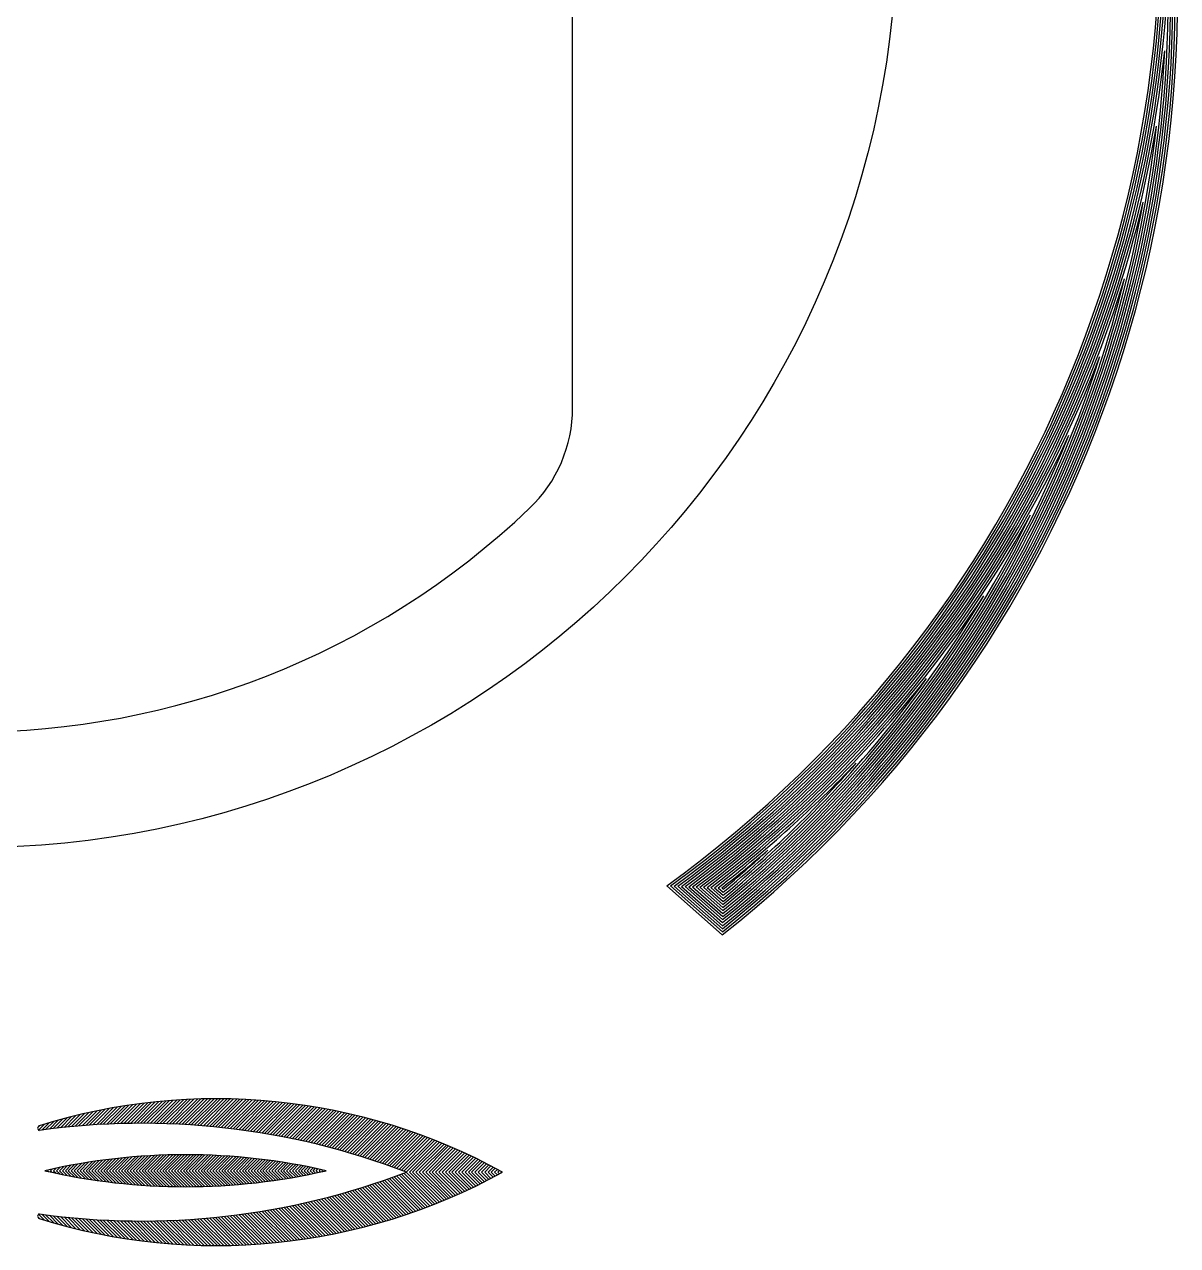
# Model space of a CAD drawing. Header units: millimetres. Extents: x 45003 to 46969, y 6653 to 6979.
# Drawn here: x 45029.22452 to 45029.2494, y 6711.15422 to 6711.18057 of the extents above; entities that cross this region are included whole.
import ezdxf

# ---------------------------------------------------------------- set-up
doc = ezdxf.new("R2010")
doc.units = ezdxf.units.MM
doc.layers.add('ARQ-EQ-COZ', color=1, linetype='Continuous')

msp = doc.modelspace()

# ---------------------------------------------------------------- linework, layer by layer
at = {"layer": 'ARQ-EQ-COZ'}
for p, q in [((45029.23634509629, 6711.172301398027), (45029.23634509629, 6711.193301398028)), ((45029.23837659159, 6711.161985091178), (45029.23957325101, 6711.160925819434)), ((45029.23845644786, 6711.161981178197), (45029.23957506881, 6711.160990985384)), ((45029.23853618837, 6711.161977367684), (45029.23957683485, 6711.161056197144)), ((45029.23861581398, 6711.161973658881), (45029.23957854888, 6711.161121454946)), ((45029.23869532553, 6711.161970051046), (45029.23958021063, 6711.161186759015)), ((45029.23877472385, 6711.161966543424), (45029.23958181986, 6711.161252109586)), ((45029.23885400979, 6711.1619631353), (45029.23958337629, 6711.16131750689)), ((45029.23893318414, 6711.161959825947), (45029.23958487965, 6711.161382951167)), ((45029.23901224772, 6711.161956614652), (45029.23958632968, 6711.161448442651)), ((45029.23909120132, 6711.161953500702), (45029.23958772612, 6711.161513981589)), ((45029.23917004572, 6711.161950483413), (45029.23958906867, 6711.161579568206)), ((45029.23924878171, 6711.161947562095), (45029.23959035709, 6711.161645202764)), ((45029.23932741005, 6711.161944736062), (45029.23959159107, 6711.161710885496)), ((45029.2394059315, 6711.161942004645), (45029.23959277034, 6711.161776616657)), ((45029.23948434682, 6711.161939367191), (45029.23959389463, 6711.161842396495)), ((45029.23956265674, 6711.161936823021), (45029.23959496363, 6711.161908225256)), ((45029.22741721713, 6711.157326392077), (45029.22694722562, 6711.156856400555)), ((45029.22749528773, 6711.157333751999), (45029.22701823533, 6711.156856699597)), ((45029.22757283213, 6711.157340585717), (45029.22708893035, 6711.156856683931)), ((45029.22764986163, 6711.157346904544), (45029.2271593148, 6711.156856357714)), ((45029.22772638711, 6711.157352719344), (45029.22722939275, 6711.156855724982)), ((45029.22780241899, 6711.157358040543), (45029.22729916812, 6711.156854789672)), ((45029.22787796731, 6711.157362878182), (45029.22736864474, 6711.156853555612)), ((45029.2279530417, 6711.157367241901), (45029.22743782634, 6711.15685202654)), ((45029.22802765145, 6711.15737114097), (45029.22750671658, 6711.156850206103)), ((45029.2281018055, 6711.157374584339), (45029.227575319, 6711.15684809785)), ((45029.22817551244, 6711.157377580607), (45029.22764363708, 6711.156845705246)), ((45029.22824878059, 6711.157380138077), (45029.22771167419, 6711.156843031681)), ((45029.22832161793, 6711.157382264738), (45029.22777943363, 6711.156840080444)), ((45029.22839403219, 6711.157383968316), (45029.22784691863, 6711.156836854757)), ((45029.22846603082, 6711.15738525627), (45029.22791413232, 6711.156833357779)), ((45029.22853762101, 6711.157386135787), (45029.22798107778, 6711.156829592558)), ((45029.22860880973, 6711.157386613832), (45029.22804775802, 6711.156825562114)), ((45029.2286796037, 6711.15738669712), (45029.22811417594, 6711.156821269365)), ((45029.22875000942, 6711.157386392156), (45029.22818033444, 6711.156816717176)), ((45029.22882003317, 6711.15738570524), (45029.22824623629, 6711.15681190835)), ((45029.22888968106, 6711.157384642448), (45029.22831188423, 6711.156806845615)), ((45029.22895895898, 6711.157383209681), (45029.22837728095, 6711.156801531656)), ((45029.22902787264, 6711.157381412665), (45029.22844242905, 6711.156795969077)), ((45029.22909642757, 6711.157379256922), (45029.22850733109, 6711.15679016044)), ((45029.22916462915, 6711.157376747823), (45029.22857198958, 6711.156784108248)), ((45029.22923248258, 6711.157373890569), (45029.22863640696, 6711.156777814952)), ((45029.2292999929, 6711.157370690225), (45029.22870058563, 6711.156771282939)), ((45029.22936716504, 6711.157367151672), (45029.22876452793, 6711.156764514567)), ((45029.22943400373, 6711.157363279684), (45029.22882823616, 6711.15675751212)), ((45029.2295005136, 6711.157359078873), (45029.22889171257, 6711.156750277846)), ((45029.22956669913, 6711.157354553737), (45029.22895495936, 6711.156742813958)), ((45029.2296325647, 6711.157349708626), (45029.22901797867, 6711.156735122594)), ((45029.22969811454, 6711.157344547789), (45029.22908077262, 6711.156727205872)), ((45029.22976335278, 6711.157339075345), (45029.2291433433, 6711.156719065865)), ((45029.22982828341, 6711.157333295302), (45029.2292056927, 6711.156710704597)), ((45029.22989291036, 6711.157327211561), (45029.22926782283, 6711.156702124045)), ((45029.22581432407, 6711.157067001896), (45029.22553178285, 6711.156784460688)), ((45029.22590542304, 6711.157087390185), (45029.22560973938, 6711.15679170653)), ((45029.22599563953, 6711.157106896001), (45029.225687275, 6711.15679853148)), ((45029.22608500264, 6711.157125548435), (45029.225764397, 6711.1568049428)), ((45029.22617353978, 6711.157143374902), (45029.22584111241, 6711.156810947524)), ((45029.22626127682, 6711.157160401254), (45029.22591742803, 6711.156816552478)), ((45029.22634823816, 6711.157176651924), (45029.22599335048, 6711.156821764246)), ((45029.22643444691, 6711.157192149997), (45029.22606888615, 6711.156826589232)), ((45029.22651992495, 6711.157206917346), (45029.22614404122, 6711.15683103362)), ((45029.22660469299, 6711.157220974722), (45029.2262188217, 6711.156835103427)), ((45029.22668877074, 6711.157234341791), (45029.22629323342, 6711.156838804466)), ((45029.22677217689, 6711.157247037253), (45029.22636728203, 6711.156842142399)), ((45029.22685492922, 6711.157259078912), (45029.22644097303, 6711.156845122719)), ((45029.22693704467, 6711.157270483684), (45029.22651431173, 6711.156847750736)), ((45029.22701853939, 6711.157281267716), (45029.2265873033, 6711.15685003164)), ((45029.22709942875, 6711.157291446402), (45029.22665995279, 6711.156851970457)), ((45029.22717972747, 6711.157301034448), (45029.22673226509, 6711.15685357207)), ((45029.22725944957, 6711.157310045882), (45029.22680424493, 6711.15685484123)), ((45029.22733860851, 6711.157318494134), (45029.22687589694, 6711.156855782564)), ((45029.2299572374, 6711.157320827927), (45029.22932973563, 6711.156693326168)), ((45029.23002126823, 6711.157314148089), (45029.22939143301, 6711.156684312865)), ((45029.23008500646, 6711.15730717564), (45029.22945291683, 6711.156675086012)), ((45029.23014845559, 6711.157299914089), (45029.22951418893, 6711.156665647436)), ((45029.23021161903, 6711.157292366855), (45029.22957525112, 6711.156655998941)), ((45029.23027450011, 6711.157284537255), (45029.22963610515, 6711.156646142289)), ((45029.23033710207, 6711.157276428535), (45029.22969675274, 6711.15663607921)), ((45029.23039942807, 6711.157268043852), (45029.22975719562, 6711.156625811401)), ((45029.23046148119, 6711.157259386292), (45029.22981743541, 6711.156615340527)), ((45029.23052326443, 6711.157250458859), (45029.22987747379, 6711.156604668217)), ((45029.23058478074, 6711.157241264486), (45029.22993731232, 6711.156593796081)), ((45029.23064603296, 6711.157231806033), (45029.22999695261, 6711.15658272569)), ((45029.23070702389, 6711.157222086284), (45029.23005639619, 6711.156571458586)), ((45029.23076775625, 6711.157212107971), (45029.23011564457, 6711.15655999629)), ((45029.23082823271, 6711.157201873747), (45029.23017469925, 6711.156548340286)), ((45029.23088845586, 6711.157191386218), (45029.23023356167, 6711.156536492036)), ((45029.23094842823, 6711.157180647916), (45029.23029223329, 6711.156524452975)), ((45029.23100815231, 6711.157169661315), (45029.23035071551, 6711.156512224513)), ((45029.23106763051, 6711.157158428844), (45029.23040900971, 6711.15649980804)), ((45029.23112686521, 6711.157146952854), (45029.23046711726, 6711.15648720491)), ((45029.23118585871, 6711.157135235674), (45029.23052503949, 6711.156474416454)), ((45029.23124461326, 6711.157123279559), (45029.2305827777, 6711.156461443989)), ((45029.23130313109, 6711.157111086705), (45029.2306403332, 6711.156448288811)), ((45029.23136141435, 6711.15709865929), (45029.23069770724, 6711.156434952177)), ((45029.23141946516, 6711.157085999414), (45029.23075490108, 6711.156421435339)), ((45029.23147728557, 6711.157073109146), (45029.23081191594, 6711.156407739513)), ((45029.2315348776, 6711.157059990507), (45029.23086875301, 6711.156393865906)), ((45029.22484682414, 6711.156806608747), (45029.22480299383, 6711.156762778436)), ((45029.22494885553, 6711.156837929467), (45029.22482099752, 6711.15671007145)), ((45029.22504957617, 6711.156867939423), (45029.22489201826, 6711.156710381515)), ((45029.22514904435, 6711.156896696918), (45029.2249736361, 6711.156721288685)), ((45029.22524731394, 6711.15692425583), (45029.22505476489, 6711.156731706787)), ((45029.22534443484, 6711.156950666057), (45029.22513541424, 6711.156741645454)), ((45029.22544045339, 6711.156975973933), (45029.22521559342, 6711.156751113956)), ((45029.22553541269, 6711.157000222554), (45029.22529531139, 6711.156760121249)), ((45029.22562935294, 6711.157023452125), (45029.22537457677, 6711.156768675956)), ((45029.22572231168, 6711.157045700192), (45029.22545339791, 6711.156776786423)), ((45029.23159224325, 6711.157046645477), (45029.23092541348, 6711.156379815705)), ((45029.23164938444, 6711.157033075983), (45029.23098189852, 6711.156365590065)), ((45029.23170630306, 6711.157019283933), (45029.23103820926, 6711.15635119013)), ((45029.23176300097, 6711.157005271166), (45029.23109434684, 6711.156336617028)), ((45029.23181947999, 6711.156991039495), (45029.23115031235, 6711.156321871856)), ((45029.23187574188, 6711.156976590709), (45029.23120610687, 6711.156306955706)), ((45029.23193178838, 6711.156961926533), (45029.23126173149, 6711.156291869648)), ((45029.2319876212, 6711.156947048677), (45029.23131718725, 6711.156276614723)), ((45029.23204324201, 6711.156931958806), (45029.23137247517, 6711.156261191977)), ((45029.23209865243, 6711.156916658551), (45029.23142759629, 6711.156245602416)), ((45029.23215385407, 6711.156901149513), (45029.23148255159, 6711.156229847035)), ((45029.2322088485, 6711.156885433263), (45029.23153734207, 6711.156213926833)), ((45029.23226363725, 6711.156869511336), (45029.23159196869, 6711.156197842775)), ((45029.23231822182, 6711.156853385223), (45029.23164643239, 6711.156181595795)), ((45029.23237260368, 6711.156837056417), (45029.23170073412, 6711.156165186851)), ((45029.2324267843, 6711.156820526351), (45029.2317548748, 6711.156148616855)), ((45029.23248076507, 6711.156803796443), (45029.23180885534, 6711.156131886714)), ((45029.23253454739, 6711.156786868084), (45029.23186267662, 6711.156114997318)), ((45029.23258813261, 6711.156769742626), (45029.23191633954, 6711.156097949553)), ((45029.23264152207, 6711.156752421409), (45029.23196984494, 6711.156080744277)), ((45029.23269471708, 6711.156734905741), (45029.23202319368, 6711.156063382336)), ((45029.23274771892, 6711.156717196905), (45029.2320763866, 6711.156045864581)), ((45029.23280052884, 6711.15669929615), (45029.23212942452, 6711.156028191825)), ((45029.23285314809, 6711.156681204714), (45029.23218230826, 6711.156010364885)), ((45029.23290557785, 6711.156662923805), (45029.23223503861, 6711.155992384561)), ((45029.23295781934, 6711.156644454609), (45029.23228761635, 6711.15597425163)), ((45029.2330098737, 6711.156625798289), (45029.23234004228, 6711.155955966872)), ((45029.23306174207, 6711.156606955989), (45029.23239231714, 6711.155937531051)), ((45029.23311342559, 6711.156587928822), (45029.23244444167, 6711.155918944915)), ((45029.23316492533, 6711.156568717885), (45029.23249641664, 6711.155900209201)), ((45029.23321624238, 6711.156549324257), (45029.23254824276, 6711.155881324635)), ((45029.23326737779, 6711.156529748999), (45029.23259992074, 6711.155862291937)), ((45029.23331833261, 6711.156509993129), (45029.2326514513, 6711.155843111815)), ((45029.23336910784, 6711.15649005769), (45029.23270283511, 6711.155823784965)), ((45029.23341970448, 6711.156469943654), (45029.23275407289, 6711.155804312058)), ((45029.23282264572, 6711.155802174214), (45029.23347012352, 6711.156449652012)), ((45029.23289335641, 6711.155802174214), (45029.23352036591, 6711.156429183725)), ((45029.23296406708, 6711.155802174214), (45029.2335704326, 6711.15640853973)), ((45029.23303477776, 6711.155802174214), (45029.2336203245, 6711.156387720953)), ((45029.23310548844, 6711.155802174214), (45029.23367004253, 6711.156366728302)), ((45029.23317619912, 6711.155802174214), (45029.23371958757, 6711.156345562672)), ((45029.2332469098, 6711.155802174214), (45029.2337689605, 6711.156324224922)), ((45029.23331762047, 6711.155802174214), (45029.23381816218, 6711.156302715925)), ((45029.23338833115, 6711.155802174214), (45029.23386719344, 6711.156281036511)), ((45029.22571845233, 6711.155833419199), (45029.22590134289, 6711.156016309757)), ((45029.22578209194, 6711.155833419199), (45029.22597653561, 6711.156027862858)), ((45029.22584573155, 6711.155833419199), (45029.2260512225, 6711.156038910141)), ((45029.22590937116, 6711.155833419199), (45029.22612541486, 6711.156049462891)), ((45029.22597301078, 6711.155833419199), (45029.22619912352, 6711.156059531943)), ((45029.22603665038, 6711.155833419199), (45029.22627235887, 6711.156069127687)), ((45029.22610028999, 6711.155833419199), (45029.22634513091, 6711.15607826012)), ((45029.2261639296, 6711.155833419199), (45029.22641744924, 6711.156086938839)), ((45029.22622756922, 6711.155833419199), (45029.2264893231, 6711.156095173076)), ((45029.22629120883, 6711.155833419199), (45029.22656076137, 6711.156102971739)), ((45029.22635484843, 6711.155833419199), (45029.22663177261, 6711.156110343368)), ((45029.22641848805, 6711.155833419199), (45029.22670236508, 6711.156117296229)), ((45029.22648212765, 6711.155833419199), (45029.22677254673, 6711.156123838276)), ((45029.22654576727, 6711.155833419199), (45029.22684232524, 6711.156129977176)), ((45029.22660940688, 6711.155833419199), (45029.22691170801, 6711.156135720329)), ((45029.22667304649, 6711.155833419199), (45029.22698070219, 6711.156141074903)), ((45029.2267366861, 6711.155833419199), (45029.22704931469, 6711.156146047794)), ((45029.2268003257, 6711.155833419199), (45029.22711755219, 6711.156150645676)), ((45029.22686396532, 6711.155833419199), (45029.22718542114, 6711.156154875015)), ((45029.22692760493, 6711.155833419199), (45029.22725292779, 6711.156158742056)), ((45029.22699124454, 6711.155833419199), (45029.22732007818, 6711.156162252836)), ((45029.22705488415, 6711.155833419199), (45029.22738687817, 6711.156165413221)), ((45029.22711852376, 6711.155833419199), (45029.22745333343, 6711.156168228864)), ((45029.22718216337, 6711.155833419199), (45029.22751944944, 6711.156170705265)), ((45029.22724580298, 6711.155833419199), (45029.22758523154, 6711.156172847751)), ((45029.22730944259, 6711.155833419199), (45029.22765068489, 6711.156174661487)), ((45029.2273730822, 6711.155833419199), (45029.22771581449, 6711.156176151487)), ((45029.22743672181, 6711.155833419199), (45029.22778062521, 6711.156177322596)), ((45029.22750036142, 6711.155833419199), (45029.22784512177, 6711.156178179551)), ((45029.22756400103, 6711.155833419199), (45029.22790930876, 6711.156178726921)), ((45029.22762764064, 6711.155833419199), (45029.22797319062, 6711.156178969174)), ((45029.22769128025, 6711.155833419199), (45029.22803677167, 6711.156178910617)), ((45029.22775491986, 6711.155833419199), (45029.22810005614, 6711.156178555478)), ((45029.22781855948, 6711.155833419199), (45029.22816304811, 6711.15617790783)), ((45029.22788219908, 6711.155833419199), (45029.22822575155, 6711.156176971655)), ((45029.22794583869, 6711.155833419199), (45029.22828817033, 6711.156175750829)), ((45029.22800947831, 6711.155833419199), (45029.22835030821, 6711.156174249108)), ((45029.22807311791, 6711.155833419199), (45029.22841216889, 6711.156172470165)), ((45029.22813675753, 6711.155833419199), (45029.2284737559, 6711.156170417574)), ((45029.22820039713, 6711.155833419199), (45029.22853507274, 6711.156168094804)), ((45029.22826403675, 6711.155833419199), (45029.2285961228, 6711.156165505247)), ((45029.22832767636, 6711.155833419199), (45029.22865690936, 6711.156162652206)), ((45029.22839131596, 6711.155833419199), (45029.22871743567, 6711.156159538897)), ((45029.22845495558, 6711.155833419199), (45029.22877770484, 6711.156156168462)), ((45029.22851859518, 6711.155833419199), (45029.22883771995, 6711.156152543958)), ((45029.2285822348, 6711.155833419199), (45029.22889748398, 6711.156148668376)), ((45029.22864587441, 6711.155833419199), (45029.22895699982, 6711.156144544618)), ((45029.22870951402, 6711.155833419199), (45029.22901627036, 6711.156140175536)), ((45029.22877315363, 6711.155833419199), (45029.22907529833, 6711.156135563896)), ((45029.22883679323, 6711.155833419199), (45029.22913408646, 6711.156130712418)), ((45029.22890043285, 6711.155833419199), (45029.22919263739, 6711.156125623745)), ((45029.22896407246, 6711.155833419199), (45029.22925095371, 6711.156120300458)), ((45029.22902771207, 6711.155833419199), (45029.22930903795, 6711.156114745075)), ((45029.22909135168, 6711.155833419199), (45029.22936689256, 6711.156108960077)), ((45029.22915499129, 6711.155833419199), (45029.22942451996, 6711.156102947866)), ((45029.2292186309, 6711.155833419199), (45029.2294819225, 6711.156096710799)), ((45029.22928227051, 6711.155833419199), (45029.2295391025, 6711.156090251182)), ((45029.22934591012, 6711.155833419199), (45029.22959606219, 6711.156083571263)), ((45029.22940954973, 6711.155833419199), (45029.22965280379, 6711.156076673255)), ((45029.22947318934, 6711.155833419199), (45029.22970932945, 6711.156069559304)), ((45029.22953682895, 6711.155833419199), (45029.22976564128, 6711.156062231527)), ((45029.22960046856, 6711.155833419199), (45029.22982174135, 6711.156054691984)), ((45029.22966410817, 6711.155833419199), (45029.22987763167, 6711.156046942689)), ((45029.22972774778, 6711.155833419199), (45029.22993331421, 6711.156038985629)), ((45029.22979138739, 6711.155833419199), (45029.22998879092, 6711.156030822732)), ((45029.22985502701, 6711.155833419199), (45029.2300440637, 6711.156022455897)), ((45029.22991866661, 6711.155833419199), (45029.23009913439, 6711.156013886973)), ((45029.22998230622, 6711.155833419199), (45029.23015400481, 6711.156005117785)), ((45029.23345904183, 6711.155802174214), (45029.23391605512, 6711.156259187509)), ((45029.23352975251, 6711.155802174214), (45029.23396474802, 6711.156237169726)), ((45029.23360046319, 6711.155802174214), (45029.23401327293, 6711.156214983956)), ((45029.23367117386, 6711.155802174214), (45029.23406163063, 6711.156192630985)), ((45029.23374188454, 6711.155802174214), (45029.2341098219, 6711.156170111576)), ((45029.23381259522, 6711.155802174214), (45029.23415784748, 6711.156147426479)), ((45029.2338833059, 6711.155802174214), (45029.23420570811, 6711.156124576429)), ((45029.23395401658, 6711.155802174214), (45029.2342534045, 6711.156101562146)), ((45029.23402472725, 6711.155802174214), (45029.23430093738, 6711.156078384342)), ((45029.23409543793, 6711.155802174214), (45029.23434830743, 6711.156055043711)), ((45029.23416614861, 6711.155802174214), (45029.23439551533, 6711.156031540942)), ((45029.23423685929, 6711.155802174214), (45029.23444256177, 6711.156007876697)), ((45029.22501841662, 6711.155833419199), (45029.22503705689, 6711.155852059467)), ((45029.22501841662, 6711.155833419199), (45029.22503705689, 6711.15581477893)), ((45029.22508205623, 6711.155833419199), (45029.22511872236, 6711.155870085332)), ((45029.22508205623, 6711.155833419199), (45029.22511872236, 6711.155796753065)), ((45029.22514569584, 6711.155833419199), (45029.22519971782, 6711.155887441183)), ((45029.22514569584, 6711.155833419199), (45029.22519971782, 6711.155779397214)), ((45029.22520933545, 6711.155833419199), (45029.22528006204, 6711.155904145785)), ((45029.22520933545, 6711.155833419199), (45029.22528006204, 6711.155762692605)), ((45029.22527297506, 6711.155833419199), (45029.22535977284, 6711.155920216978)), ((45029.22527297506, 6711.155833419199), (45029.22535977284, 6711.155746621412)), ((45029.22533661467, 6711.155833419199), (45029.2254388672, 6711.155935671731)), ((45029.22533661467, 6711.155833419199), (45029.2254388672, 6711.155731166667)), ((45029.22540025428, 6711.155833419199), (45029.22551736128, 6711.155950526195)), ((45029.22540025428, 6711.155833419199), (45029.22551736128, 6711.155716312195)), ((45029.22546389389, 6711.155833419199), (45029.22559527049, 6711.155964795788)), ((45029.22546389389, 6711.155833419199), (45029.22559527049, 6711.155702042602)), ((45029.2255275335, 6711.155833419199), (45029.22567260951, 6711.155978495209)), ((45029.2255275335, 6711.155833419199), (45029.22567260951, 6711.155688343181)), ((45029.22559117311, 6711.155833419199), (45029.22574939241, 6711.155991638499)), ((45029.22559117311, 6711.155833419199), (45029.22574939241, 6711.155675199899)), ((45029.22565481272, 6711.155833419199), (45029.22582563259, 6711.156004239067)), ((45029.22565481272, 6711.155833419199), (45029.22582563259, 6711.155662599323)), ((45029.22571845233, 6711.155833419199), (45029.22590134289, 6711.155650528633)), ((45029.22578209194, 6711.155833419199), (45029.22597653561, 6711.155638975532)), ((45029.22584573155, 6711.155833419199), (45029.2260512225, 6711.155627928249)), ((45029.22590937116, 6711.155833419199), (45029.22612541486, 6711.155617375499)), ((45029.22597301078, 6711.155833419199), (45029.22619912352, 6711.155607306454)), ((45029.22603665038, 6711.155833419199), (45029.22627235887, 6711.155597710703)), ((45029.22610028999, 6711.155833419199), (45029.22634513091, 6711.155588578277)), ((45029.2261639296, 6711.155833419199), (45029.22641744924, 6711.155579899559)), ((45029.22622756922, 6711.155833419199), (45029.2264893231, 6711.155571665314)), ((45029.22629120883, 6711.155833419199), (45029.22656076137, 6711.155563866659)), ((45029.22635484843, 6711.155833419199), (45029.22663177261, 6711.155556495022)), ((45029.22641848805, 6711.155833419199), (45029.22670236508, 6711.155549542161)), ((45029.22648212765, 6711.155833419199), (45029.22677254673, 6711.155543000122)), ((45029.22654576727, 6711.155833419199), (45029.22684232524, 6711.155536861222)), ((45029.22660940688, 6711.155833419199), (45029.22691170801, 6711.155531118061)), ((45029.22667304649, 6711.155833419199), (45029.22698070219, 6711.155525763487)), ((45029.2267366861, 6711.155833419199), (45029.22704931469, 6711.155520790603)), ((45029.2268003257, 6711.155833419199), (45029.22711755219, 6711.155516192714)), ((45029.22686396532, 6711.155833419199), (45029.22718542114, 6711.155511963375)), ((45029.22692760493, 6711.155833419199), (45029.22725292779, 6711.155508096334)), ((45029.22699124454, 6711.155833419199), (45029.22732007818, 6711.155504585554)), ((45029.22705488415, 6711.155833419199), (45029.22738687817, 6711.155501425176)), ((45029.22711852376, 6711.155833419199), (45029.22745333343, 6711.155498609526)), ((45029.22718216337, 6711.155833419199), (45029.22751944944, 6711.155496133125)), ((45029.22724580298, 6711.155833419199), (45029.22758523154, 6711.155493990639)), ((45029.22730944259, 6711.155833419199), (45029.22765068489, 6711.155492176903)), ((45029.2273730822, 6711.155833419199), (45029.22771581449, 6711.155490686911)), ((45029.22743672181, 6711.155833419199), (45029.22778062521, 6711.155489515794)), ((45029.22750036142, 6711.155833419199), (45029.22784512177, 6711.155488658846)), ((45029.22756400103, 6711.155833419199), (45029.22790930876, 6711.155488111469)), ((45029.22762764064, 6711.155833419199), (45029.22797319062, 6711.155487869223)), ((45029.22769128025, 6711.155833419199), (45029.22803677167, 6711.155487927773)), ((45029.22775491986, 6711.155833419199), (45029.22810005614, 6711.155488282912)), ((45029.22781855948, 6711.155833419199), (45029.22816304811, 6711.15548893056)), ((45029.22788219908, 6711.155833419199), (45029.22822575155, 6711.155489866735)), ((45029.22794583869, 6711.155833419199), (45029.22828817033, 6711.155491087568)), ((45029.22800947831, 6711.155833419199), (45029.22835030821, 6711.155492589282)), ((45029.22807311791, 6711.155833419199), (45029.22841216889, 6711.155494368225)), ((45029.22813675753, 6711.155833419199), (45029.2284737559, 6711.155496420816)), ((45029.22820039713, 6711.155833419199), (45029.22853507274, 6711.155498743586)), ((45029.22826403675, 6711.155833419199), (45029.2285961228, 6711.155501333143)), ((45029.22832767636, 6711.155833419199), (45029.22865690936, 6711.155504186184)), ((45029.22839131596, 6711.155833419199), (45029.22871743567, 6711.155507299493)), ((45029.22845495558, 6711.155833419199), (45029.22877770484, 6711.155510669928)), ((45029.22851859518, 6711.155833419199), (45029.22883771995, 6711.155514294432)), ((45029.2285822348, 6711.155833419199), (45029.22889748398, 6711.155518170021)), ((45029.22864587441, 6711.155833419199), (45029.22895699982, 6711.15552229378)), ((45029.22870951402, 6711.155833419199), (45029.22901627036, 6711.155526662861)), ((45029.22877315363, 6711.155833419199), (45029.22907529833, 6711.155531274494)), ((45029.22883679323, 6711.155833419199), (45029.22913408646, 6711.155536125972)), ((45029.22890043285, 6711.155833419199), (45029.22919263739, 6711.155541214645)), ((45029.22896407246, 6711.155833419199), (45029.22925095371, 6711.15554653794)), ((45029.22902771207, 6711.155833419199), (45029.22930903795, 6711.155552093315)), ((45029.22909135168, 6711.155833419199), (45029.22936689256, 6711.155557878313)), ((45029.22915499129, 6711.155833419199), (45029.22942451996, 6711.155563890524)), ((45029.2292186309, 6711.155833419199), (45029.2294819225, 6711.155570127591)), ((45029.22928227051, 6711.155833419199), (45029.2295391025, 6711.155576587208)), ((45029.22934591012, 6711.155833419199), (45029.22959606219, 6711.155583267127)), ((45029.22940954973, 6711.155833419199), (45029.22965280379, 6711.155590165135)), ((45029.22947318934, 6711.155833419199), (45029.22970932945, 6711.155597279086)), ((45029.22953682895, 6711.155833419199), (45029.22976564128, 6711.155604606863)), ((45029.22960046856, 6711.155833419199), (45029.22982174135, 6711.155612146406)), ((45029.22966410817, 6711.155833419199), (45029.22987763167, 6711.155619895701)), ((45029.22972774778, 6711.155833419199), (45029.22993331421, 6711.155627852761)), ((45029.22979138739, 6711.155833419199), (45029.22998879092, 6711.155636015658)), ((45029.22985502701, 6711.155833419199), (45029.2300440637, 6711.1556443825)), ((45029.22991866661, 6711.155833419199), (45029.23009913439, 6711.155652951417)), ((45029.22998230622, 6711.155833419199), (45029.23015400481, 6711.155661720605)), ((45029.23004594583, 6711.155833419199), (45029.23020867675, 6711.155996150116)), ((45029.23004594583, 6711.155833419199), (45029.23020867675, 6711.155670688281)), ((45029.23010958544, 6711.155833419199), (45029.23026315194, 6711.155986985698)), ((45029.23010958544, 6711.155833419199), (45029.23026315194, 6711.155679852692)), ((45029.23017322506, 6711.155833419199), (45029.23031743211, 6711.155977626248)), ((45029.23017322506, 6711.155833419199), (45029.23031743211, 6711.155689212142)), ((45029.23023686466, 6711.155833419199), (45029.23037151892, 6711.155968073447)), ((45029.23023686466, 6711.155833419199), (45029.23037151892, 6711.155698764943)), ((45029.23030050428, 6711.155833419199), (45029.230425414, 6711.155958328932)), ((45029.23030050428, 6711.155833419199), (45029.230425414, 6711.155708509466)), ((45029.23036414388, 6711.155833419199), (45029.23047911899, 6711.155948394303)), ((45029.23036414388, 6711.155833419199), (45029.23047911899, 6711.155718444087)), ((45029.23042778349, 6711.155833419199), (45029.23053263545, 6711.155938271147)), ((45029.23042778349, 6711.155833419199), (45029.23053263545, 6711.155728567243)), ((45029.23049142311, 6711.155833419199), (45029.23058596492, 6711.155927961013)), ((45029.23049142311, 6711.155833419199), (45029.23058596492, 6711.155738877377)), ((45029.23055506271, 6711.155833419199), (45029.23063910894, 6711.155917465415)), ((45029.23055506271, 6711.155833419199), (45029.23063910894, 6711.155749372975)), ((45029.23061870233, 6711.155833419199), (45029.23069206897, 6711.155906785844)), ((45029.23061870233, 6711.155833419199), (45029.23069206897, 6711.155760052553)), ((45029.23068234193, 6711.155833419199), (45029.23074484649, 6711.155895923749)), ((45029.23068234193, 6711.155833419199), (45029.23074484649, 6711.155770914641)), ((45029.23074598155, 6711.155833419199), (45029.23079744292, 6711.15588488057)), ((45029.23074598155, 6711.155833419199), (45029.23079744292, 6711.15578195782)), ((45029.23080962116, 6711.155833419199), (45029.23084985967, 6711.155873657711)), ((45029.23080962116, 6711.155833419199), (45029.23084985967, 6711.155793180686)), ((45029.23087326076, 6711.155833419199), (45029.23090209812, 6711.155862256547)), ((45029.23087326076, 6711.155833419199), (45029.23090209812, 6711.15580458185)), ((45029.23093690038, 6711.155833419199), (45029.23095415961, 6711.155850678432)), ((45029.23093690038, 6711.155833419199), (45029.23095415961, 6711.155816159965)), ((45029.23100053999, 6711.155833419199), (45029.23100604548, 6711.15583892469)), ((45029.23100053999, 6711.155833419199), (45029.23100604548, 6711.1558279137)), ((45029.23326737779, 6711.155074599436), (45029.23259992074, 6711.15574205649)), ((45029.23331833261, 6711.155094355298), (45029.2326514513, 6711.155761236613)), ((45029.23336910784, 6711.155114290746), (45029.23270283511, 6711.15578056347)), ((45029.23341970448, 6711.155134404781), (45029.23275407289, 6711.155800036378)), ((45029.23282264572, 6711.155802174214), (45029.23347012352, 6711.155154696416)), ((45029.23289335641, 6711.155802174214), (45029.23352036591, 6711.15517516471)), ((45029.23296406708, 6711.155802174214), (45029.2335704326, 6711.155195808705)), ((45029.23303477776, 6711.155802174214), (45029.2336203245, 6711.155216627475)), ((45029.23310548844, 6711.155802174214), (45029.23367004253, 6711.155237620126)), ((45029.23317619912, 6711.155802174214), (45029.23371958757, 6711.155258785763)), ((45029.2332469098, 6711.155802174214), (45029.2337689605, 6711.155280123506)), ((45029.23331762047, 6711.155802174214), (45029.23381816218, 6711.15530163251)), ((45029.23338833115, 6711.155802174214), (45029.23386719344, 6711.155323311924)), ((45029.23345904183, 6711.155802174214), (45029.23391605512, 6711.155345160926)), ((45029.23352975251, 6711.155802174214), (45029.23396474802, 6711.155367178709)), ((45029.23360046319, 6711.155802174214), (45029.23401327293, 6711.155389364471)), ((45029.23367117386, 6711.155802174214), (45029.23406163063, 6711.155411717443)), ((45029.23374188454, 6711.155802174214), (45029.2341098219, 6711.155434236852)), ((45029.23381259522, 6711.155802174214), (45029.23415784748, 6711.155456921956)), ((45029.2338833059, 6711.155802174214), (45029.23420570811, 6711.155479772006)), ((45029.23395401658, 6711.155802174214), (45029.2342534045, 6711.15550278629)), ((45029.23402472725, 6711.155802174214), (45029.23430093738, 6711.155525964093)), ((45029.23409543793, 6711.155802174214), (45029.23434830743, 6711.155549304717)), ((45029.23416614861, 6711.155802174214), (45029.23439551533, 6711.155572807486)), ((45029.23423685929, 6711.155802174214), (45029.23444256177, 6711.155596471731)), ((45029.23430756997, 6711.155802174214), (45029.23448944739, 6711.155984051639)), ((45029.23430756997, 6711.155802174214), (45029.23448944739, 6711.155620296796)), ((45029.23437828064, 6711.155802174214), (45029.23453617284, 6711.155960066401)), ((45029.23437828064, 6711.155802174214), (45029.23453617284, 6711.155644282027)), ((45029.23444899132, 6711.155802174214), (45029.23458273874, 6711.155935921631)), ((45029.23444899132, 6711.155802174214), (45029.23458273874, 6711.155668426797)), ((45029.234519702, 6711.155802174214), (45029.23462914572, 6711.155911617939)), ((45029.234519702, 6711.155802174214), (45029.23462914572, 6711.155692730496)), ((45029.23459041268, 6711.155802174214), (45029.23467539439, 6711.155887155929)), ((45029.23459041268, 6711.155802174214), (45029.23467539439, 6711.155717192499)), ((45029.23466112336, 6711.155802174214), (45029.23472148535, 6711.155862536206)), ((45029.23466112336, 6711.155802174214), (45029.23472148535, 6711.155741812222)), ((45029.23473183403, 6711.155802174214), (45029.23476741918, 6711.155837759358)), ((45029.23473183403, 6711.155802174214), (45029.23476741918, 6711.155766589077)), ((45029.23480254471, 6711.155802174214), (45029.23481319644, 6711.155812825947)), ((45029.23480254471, 6711.155802174214), (45029.23481319644, 6711.155791522488)), ((45029.23253454739, 6711.154817480351), (45029.23186267662, 6711.15548935111)), ((45029.23258813261, 6711.154834605809), (45029.23191633954, 6711.155506398875)), ((45029.23264152207, 6711.154851927019), (45029.23196984494, 6711.155523604158)), ((45029.23269471708, 6711.154869442694), (45029.23202319368, 6711.155540966091)), ((45029.23274771892, 6711.154887151531), (45029.2320763866, 6711.155558483847)), ((45029.23280052884, 6711.154905052285), (45029.23212942452, 6711.155576156602)), ((45029.23285314809, 6711.154923143721), (45029.23218230826, 6711.155593983543)), ((45029.23290557785, 6711.154941424623), (45029.23223503861, 6711.155611963874)), ((45029.23295781934, 6711.154959893819), (45029.23228761635, 6711.155630096805)), ((45029.2330098737, 6711.154978550138), (45029.23234004228, 6711.155648381563)), ((45029.23306174207, 6711.154997392438), (45029.23239231714, 6711.155666817384)), ((45029.23311342559, 6711.155016419606), (45029.23244444167, 6711.15568540352)), ((45029.23316492533, 6711.155035630542), (45029.23249641664, 6711.155704139234)), ((45029.23321624238, 6711.155055024171), (45029.23254824276, 6711.155723023793)), ((45029.23159224325, 6711.154557702958), (45029.23092541348, 6711.155224532723)), ((45029.23164938444, 6711.154571272445), (45029.23098189852, 6711.155238758362)), ((45029.23170630306, 6711.154585064502), (45029.23103820926, 6711.155253158297)), ((45029.23176300097, 6711.154599077269), (45029.23109434684, 6711.1552677314)), ((45029.23181947999, 6711.154613308933), (45029.23115031235, 6711.155282476572)), ((45029.23187574188, 6711.154627757726), (45029.23120610687, 6711.155297392722)), ((45029.23193178838, 6711.154642421902), (45029.23126173149, 6711.155312478787)), ((45029.2319876212, 6711.154657299759), (45029.23131718725, 6711.155327733705)), ((45029.23204324201, 6711.154672389629), (45029.23137247517, 6711.155343156458)), ((45029.23209865243, 6711.154687689876), (45029.23142759629, 6711.155358746019)), ((45029.23215385407, 6711.154703198915), (45029.23148255159, 6711.155374501393)), ((45029.2322088485, 6711.154718915165), (45029.23153734207, 6711.155390421595)), ((45029.23226363725, 6711.1547348371), (45029.23159196869, 6711.15540650566)), ((45029.23231822182, 6711.154750963205), (45029.23164643239, 6711.155422752633)), ((45029.23237260368, 6711.154767292011), (45029.23170073412, 6711.155439161576)), ((45029.2324267843, 6711.154783822077), (45029.2317548748, 6711.155455731573)), ((45029.23248076507, 6711.154800551984), (45029.23180885534, 6711.155472461721)), ((45029.23027450011, 6711.15431981118), (45029.22963610515, 6711.154958206146)), ((45029.23033710207, 6711.1543279199), (45029.22969675274, 6711.154968269225)), ((45029.23039942807, 6711.154336304576), (45029.22975719562, 6711.154978537034)), ((45029.23046148119, 6711.154344962136), (45029.22981743541, 6711.154989007909)), ((45029.23052326443, 6711.154353889568), (45029.22987747379, 6711.154999680218)), ((45029.23058478074, 6711.154363083941), (45029.22993731232, 6711.155010552354)), ((45029.23064603296, 6711.154372542403), (45029.22999695261, 6711.155021622745)), ((45029.23070702389, 6711.154382262151), (45029.23005639619, 6711.155032889849)), ((45029.23076775625, 6711.154392240464), (45029.23011564457, 6711.155044352146)), ((45029.23082823271, 6711.154402474681), (45029.23017469925, 6711.15505600815)), ((45029.23088845586, 6711.154412962217), (45029.23023356167, 6711.155067856399)), ((45029.23094842823, 6711.154423700519), (45029.23029223329, 6711.155079895453)), ((45029.23100815231, 6711.154434687121), (45029.23035071551, 6711.155092123915)), ((45029.23106763051, 6711.154445919591), (45029.23040900971, 6711.155104540395)), ((45029.23112686521, 6711.154457395573), (45029.23046711726, 6711.155117143525)), ((45029.23118585871, 6711.154469112754), (45029.23052503949, 6711.155129931981)), ((45029.23124461326, 6711.154481068877), (45029.2305827777, 6711.155142904438)), ((45029.23130313109, 6711.154493261723), (45029.2306403332, 6711.155156059624)), ((45029.23136141435, 6711.154505689145), (45029.23069770724, 6711.155169396251)), ((45029.23141946516, 6711.154518349021), (45029.23075490108, 6711.155182913096)), ((45029.23147728557, 6711.154531239282), (45029.23081191594, 6711.155196608915)), ((45029.2315348776, 6711.154544357921), (45029.23086875301, 6711.155210482521)), ((45029.22484682414, 6711.154797739681), (45029.22480299383, 6711.154841569999)), ((45029.22494885553, 6711.154766418968), (45029.22482099752, 6711.154894276985)), ((45029.22504957617, 6711.154736409012), (45029.22489201826, 6711.154893966913)), ((45029.22514904435, 6711.15470765151), (45029.2249736361, 6711.15488305975)), ((45029.22524731394, 6711.154680092598), (45029.22505476489, 6711.154872641641)), ((45029.22534443484, 6711.154653682371), (45029.22513541424, 6711.154862702974)), ((45029.22544045339, 6711.154628374502), (45029.22521559342, 6711.154853234472)), ((45029.22553541269, 6711.154604125882), (45029.22529531139, 6711.154844227179)), ((45029.22562935294, 6711.15458089631), (45029.22537457677, 6711.154835672472)), ((45029.22572231168, 6711.154558648236), (45029.22545339791, 6711.154827562013)), ((45029.22581432407, 6711.154537346531), (45029.22553178285, 6711.154819887747)), ((45029.22590542304, 6711.154516958243), (45029.22560973938, 6711.154812641897)), ((45029.22599563953, 6711.154497452434), (45029.225687275, 6711.154805816955)), ((45029.22608500264, 6711.1544788), (45029.225764397, 6711.154799405635)), ((45029.22617353978, 6711.154460973533), (45029.22584111241, 6711.154793400904)), ((45029.22626127682, 6711.154443947174), (45029.22591742803, 6711.154787795957)), ((45029.22634823816, 6711.154427696511), (45029.22599335048, 6711.154782584182)), ((45029.22643444691, 6711.154412198438), (45029.22606888615, 6711.154777759203)), ((45029.22651992495, 6711.154397431082), (45029.22614404122, 6711.154773314808)), ((45029.22660469299, 6711.154383373713), (45029.2262188217, 6711.154769245009)), ((45029.22668877074, 6711.154370006644), (45029.22629323342, 6711.154765543962)), ((45029.22677217689, 6711.154357311175), (45029.22636728203, 6711.154762206029)), ((45029.22685492922, 6711.154345269523), (45029.22644097303, 6711.154759225717)), ((45029.22693704467, 6711.154333864743), (45029.22651431173, 6711.154756597692)), ((45029.22701853939, 6711.154323080712), (45029.2265873033, 6711.154754316788)), ((45029.22709942875, 6711.154312902026), (45029.22665995279, 6711.154752377978)), ((45029.22717972747, 6711.154303313987), (45029.22673226509, 6711.154750776365)), ((45029.22725944957, 6711.154294302553), (45029.22680424493, 6711.154749507205)), ((45029.22733860851, 6711.154285854293), (45029.22687589694, 6711.154748565871)), ((45029.22741721713, 6711.154277956358), (45029.22694722562, 6711.154747947873)), ((45029.22749528773, 6711.154270596428), (45029.22701823533, 6711.154747648839)), ((45029.22757283213, 6711.154263762711), (45029.22708893035, 6711.154747664496)), ((45029.22764986163, 6711.154257443891), (45029.2271593148, 6711.154747990714)), ((45029.22772638711, 6711.154251629091), (45029.22722939275, 6711.154748623446)), ((45029.22780241899, 6711.154246307885), (45029.22729916812, 6711.154749558756)), ((45029.22787796731, 6711.154241470246), (45029.22736864474, 6711.154750792816)), ((45029.2279530417, 6711.154237106534), (45029.22743782634, 6711.154752321888)), ((45029.22802765145, 6711.154233207458), (45029.22750671658, 6711.154754142332)), ((45029.2281018055, 6711.154229764089), (45029.227575319, 6711.154756250585)), ((45029.22817551244, 6711.154226767821), (45029.22764363708, 6711.154758643182)), ((45029.22824878059, 6711.154224210358), (45029.22771167419, 6711.154761316754)), ((45029.22832161793, 6711.15422208369), (45029.22777943363, 6711.154764267992)), ((45029.22839403219, 6711.154220380112), (45029.22784691863, 6711.154767493671)), ((45029.22846603082, 6711.154219092158), (45029.22791413232, 6711.154770990656)), ((45029.22853762101, 6711.15421821264), (45029.22798107778, 6711.15477475587)), ((45029.22860880973, 6711.154217734603), (45029.22804775802, 6711.154778786321)), ((45029.2286796037, 6711.154217651315), (45029.22811417594, 6711.154783079071)), ((45029.22875000942, 6711.154217956272), (45029.22818033444, 6711.154787631252)), ((45029.22882003317, 6711.154218643195), (45029.22824623629, 6711.154792440085)), ((45029.22888968106, 6711.154219705987), (45029.22831188423, 6711.154797502812)), ((45029.22895895898, 6711.154221138747), (45029.22837728095, 6711.154802816779)), ((45029.22902787264, 6711.15422293577), (45029.22844242905, 6711.154808379358)), ((45029.22909642757, 6711.154225091513), (45029.22850733109, 6711.154814187995)), ((45029.22916462915, 6711.154227600612), (45029.22857198958, 6711.15482024018)), ((45029.22923248258, 6711.154230457859), (45029.22863640696, 6711.154826533483)), ((45029.2292999929, 6711.154233658211), (45029.22870058563, 6711.154833065489)), ((45029.22936716504, 6711.154237196756), (45029.22876452793, 6711.154839833861)), ((45029.22943400373, 6711.154241068744), (45029.22882823616, 6711.154846836315)), ((45029.2295005136, 6711.154245269555), (45029.22889171257, 6711.154854070582)), ((45029.22956669913, 6711.154249794698), (45029.22895495936, 6711.154861534477)), ((45029.2296325647, 6711.154254639802), (45029.22901797867, 6711.154869225841)), ((45029.22969811454, 6711.154259800646), (45029.22908077262, 6711.154877142556)), ((45029.22976335278, 6711.15426527309), (45029.2291433433, 6711.15488528257)), ((45029.22982828341, 6711.154271053133), (45029.2292056927, 6711.154893643838)), ((45029.22989291036, 6711.154277136867), (45029.22926782283, 6711.154902224383)), ((45029.2299572374, 6711.154283520508), (45029.22932973563, 6711.154911022267)), ((45029.23002126823, 6711.154290200347), (45029.22939143301, 6711.15492003557)), ((45029.23008500646, 6711.154297172795), (45029.22945291683, 6711.154929262423)), ((45029.23014845559, 6711.154304434339), (45029.22951418893, 6711.154938700999)), ((45029.23021161903, 6711.154311981581), (45029.22957525112, 6711.154948349494))]:
    msp.add_line(p, q, dxfattribs=at)
msp.add_circle((45029.22334509628, 6711.182801398031), 0.02, dxfattribs=at)
for centre, radius, start, end in [((45029.22334453229, 6711.1828008606), 0.02567604064800001, 305.8348454539105, 11.43918507407318), ((45029.22358615872, 6711.181188748783), 0.0258103356348, 308.2728143535368, 15.05556758042884), ((45029.22334453229, 6711.1828008606), 0.02572604064800001, 305.9739295036745, 7.915088357411364), ((45029.22358615872, 6711.181188748783), 0.0257603356348, 308.3657660495214, 11.54299510214985), ((45029.22334453229, 6711.1828008606), 0.025776040648, 306.1123995194168, 4.402384826644533), ((45029.22358615872, 6711.181188748783), 0.02571033563480001, 308.4590522358058, 8.028147287215162), ((45029.22334453229, 6711.1828008606), 0.02582604064800001, 306.2502604481357, 0.8877778962558466), ((45029.22358615872, 6711.181188748783), 0.0256603356348, 308.5526749332726, 4.497703030526296), ((45029.22334453229, 6711.1828008606), 0.025876040648, 306.3875170949789, 357.3577483246966), ((45029.22358615872, 6711.181188748783), 0.0256103356348, 308.6466362723585, 0.9379609778849454), ((45029.22334453229, 6711.1828008606), 0.02592604064800001, 306.5241743085519, 353.7980725360753), ((45029.22358615872, 6711.181188748783), 0.0255603356348, 308.740938346644, 357.3343468769592), ((45029.22334453229, 6711.1828008606), 0.02597604064800001, 306.6602368061393, 350.193266139492), ((45029.22358615872, 6711.181188748783), 0.0255103356348, 308.8355833023009, 353.6708358093848), ((45029.22334453229, 6711.1828008606), 0.026026040648, 306.7957093010453, 346.525887517973), ((45029.22358615872, 6711.181188748783), 0.0254603356348, 308.9305732198333, 349.9292202302908), ((45029.22334453229, 6711.1828008606), 0.02607604064800001, 306.9305963900887, 342.7756042313326), ((45029.22358615872, 6711.181188748783), 0.0254103356348, 309.0259103453736, 346.0881213474321), ((45029.22334453229, 6711.1828008606), 0.026126040648, 307.0649026738787, 338.917863914574), ((45029.22358615872, 6711.181188748783), 0.0253603356348, 309.1215968033511, 342.1215743182939), ((45029.23334509628, 6711.172301398027), 0.003, 313.601760709359, 0), ((45029.22334453229, 6711.1828008606), 0.026176040648, 307.1986326815032, 334.9218919538049), ((45029.22358615872, 6711.181188748783), 0.0253103356348, 309.2176347970758, 337.9968918476172), ((45029.22334509628, 6711.182801398031), 0.0175, 226.3971810262185, 313.6028189737814), ((45029.22334453229, 6711.1828008606), 0.02622604064800001, 307.3317908472007, 330.7474956891164), ((45029.22358615872, 6711.181188748783), 0.0252603356348, 309.3140265899647, 333.671249620319), ((45029.22334453229, 6711.1828008606), 0.026276040648, 307.4643815961711, 326.3396182253172), ((45029.22358615872, 6711.181188748783), 0.0252103356348, 309.4107744151134, 329.0858650345529), ((45029.22334453229, 6711.1828008606), 0.02632604064800001, 307.5964093270925, 321.6182843407379), ((45029.22358615872, 6711.181188748783), 0.0251603356348, 309.5078805150372, 324.155250450321), ((45029.22334453229, 6711.1828008606), 0.026376040648, 307.727878330314, 316.4579766063123), ((45029.22358615872, 6711.181188748783), 0.0251103356348, 309.6053471681359, 318.7451757804083), ((45029.22334453229, 6711.1828008606), 0.026426040648, 307.8587928563706, 310.6384777426528), ((45029.22358615872, 6711.181188748783), 0.0250603356348, 309.7031767056456, 312.6201650244176), ((45029.2286592868, 6711.144568855915), 0.0128178573062, 61.20876316318056, 107.3700505467646), ((45029.22485810271, 6711.156752174215), 5.6119858e-05, 117.0071045297226, 242.992895498432), ((45029.22705004167, 6711.140872815898), 0.0159839153402, 69.07101079385974, 97.97427108055086), ((45029.22799252858, 6711.142656414178), 0.0135225688232, 77.01920272871752, 102.9807972712825), ((45029.22705004167, 6711.17073153253), 0.0159839153402, 262.0257289194491, 290.9289892061402), ((45029.2286592868, 6711.167035492513), 0.0128178573062, 252.6299494532354, 298.7912368368194), ((45029.22799252858, 6711.16901042422), 0.0135225688232, 257.0192027287175, 282.9807972712825), ((45029.22485810271, 6711.154852174212), 5.6119858e-05, 117.0071045353157, 242.9928955021588)]:
    msp.add_arc(centre, radius, start, end, dxfattribs=at)

doc.saveas('drawing.dxf')
